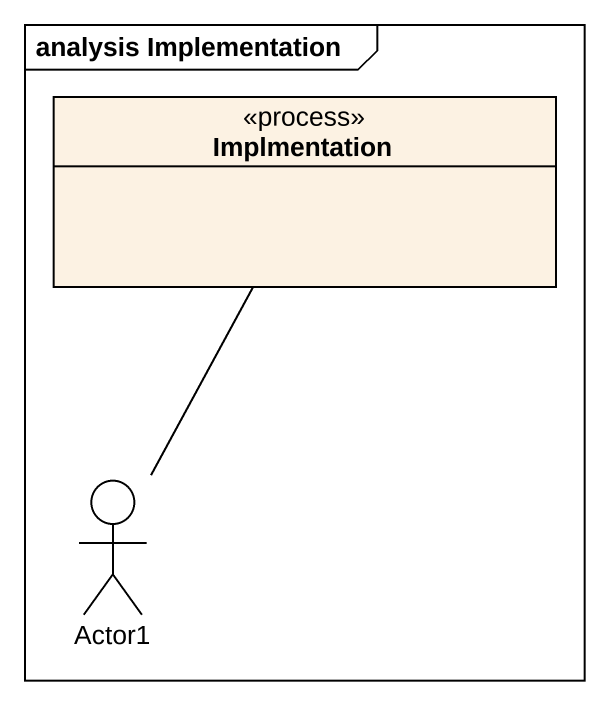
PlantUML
@startuml
mainframe analysis Implementation
allowmixing
hide circle
hide empty members
class Implmentation <<process>>
actor Actor1
Actor1 -up- Implmentation
@enduml
